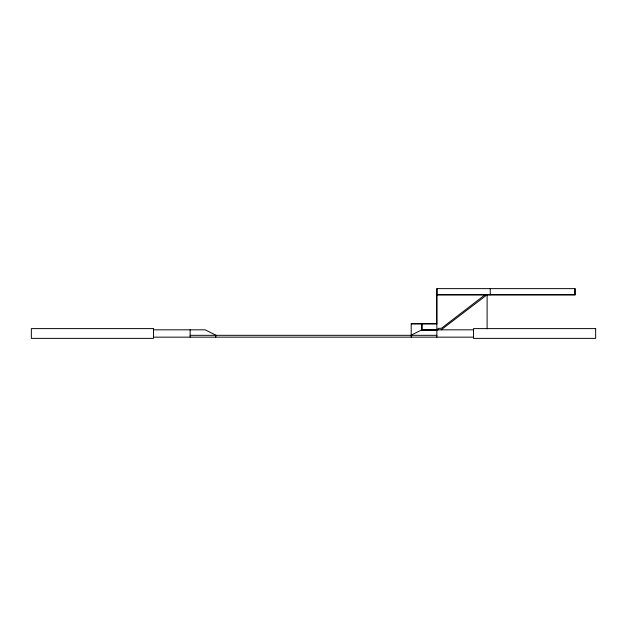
<?xml version="1.0" encoding="UTF-8"?>
<svg xmlns="http://www.w3.org/2000/svg" width="627" height="627" viewBox="0 0 627 627"><rect width="100%" height="100%" fill="white"/><g stroke="black" fill="none" stroke-linecap="round" stroke-linejoin="round"><path stroke-width="0.94" d="M490.212 294.353L489.562 294.729M485.572 294.408L441.447 328.266L438.696 328.352A0.862 0.862 0 0 0 438.085 329.826M441.142 329.826L487.116 294.729L487.116 328.854M575.061 294.729L436.745 294.729L436.745 323.72L411.218 323.72L411.218 337.154M436.862 294.855L575.061 294.855L575.061 288.624L436.862 288.624L436.862 337.154M411.218 323.838L436.862 323.838M153.49 329.826L205.162 329.826L215.782 335.139L215.782 337.154M421.838 329.826L473.589 329.826M436.862 330.006L421.477 330.194M436.862 330.194L421.109 330.194L411.218 335.139M190.138 335.32L436.862 335.32M153.49 337.154L473.589 337.154M574.935 288.624L574.935 294.729M490.189 288.624L490.314 294.729M436.988 288.624L436.988 294.729M421.963 323.72L421.963 329.826M421.838 323.72L421.838 330.006M190.138 329.826L190.138 337.154M153.49 328.603L31.35 328.603L31.35 338.376L153.49 338.376L153.49 328.603M595.65 328.603L473.51 328.603L473.51 338.376L595.65 338.376L595.65 328.603"/></g></svg>
